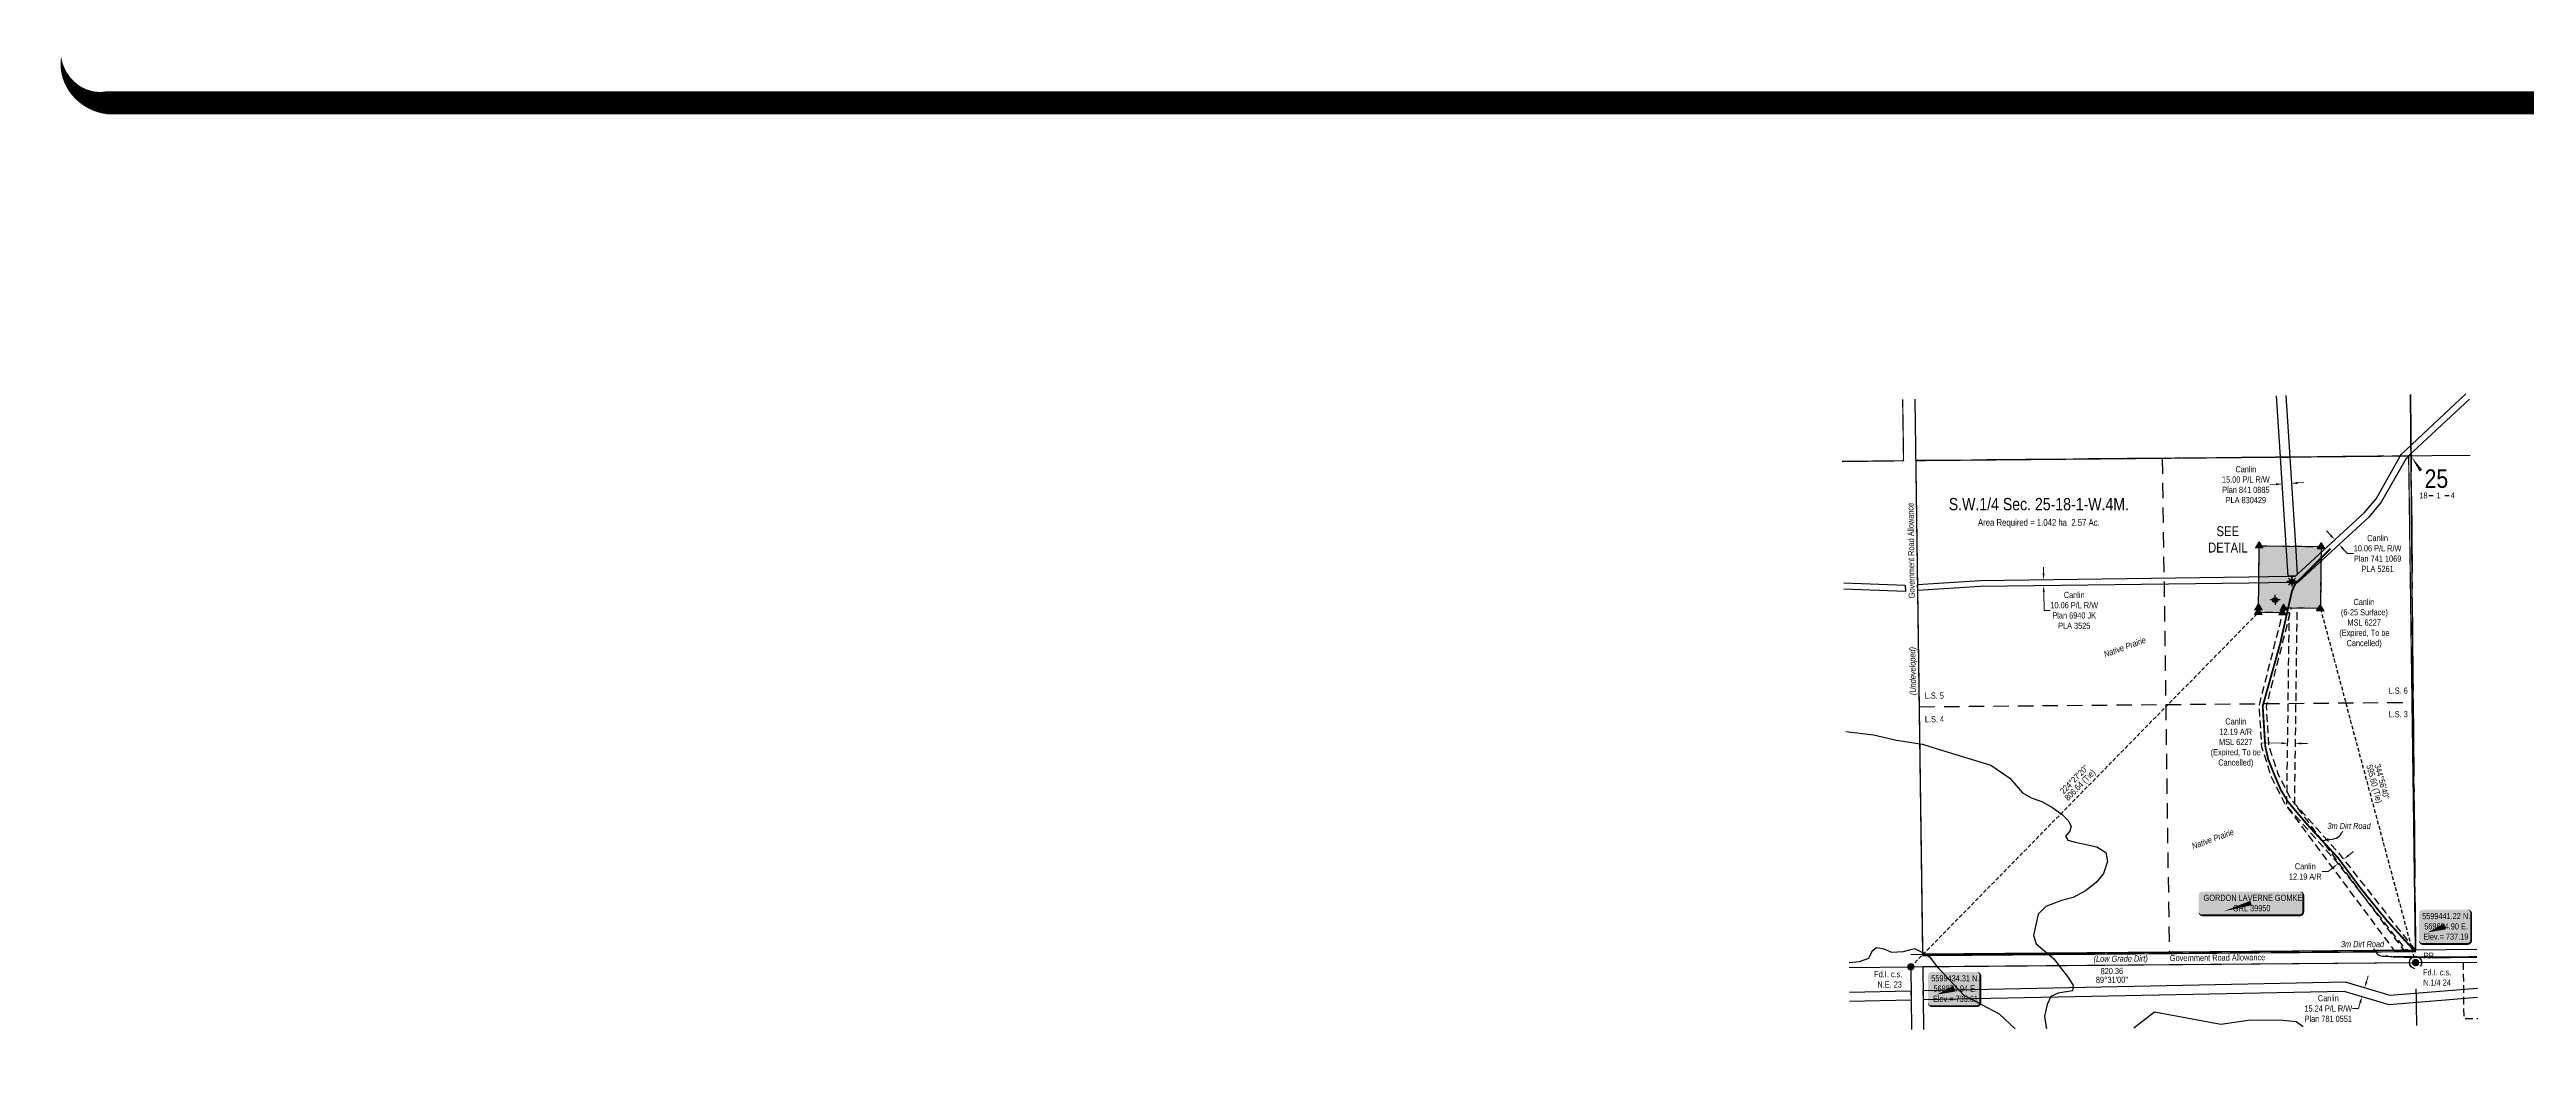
# Model space of a CAD drawing. Extents: x 565851 to 573748, y 5599310 to 5604114.
# Drawn here: x 565851 to 569875, y 5599310 to 5600924 of the extents above; entities that cross this region are included whole.
import ezdxf
from ezdxf.enums import TextEntityAlignment as Align

# ---------------------------------------------------------------- set-up
doc = ezdxf.new("R2010")
doc.units = 0
doc.header["$LTSCALE"] = 5
doc.header["$PDSIZE"] = 0.5
for name, pattern in [('foc-ACCESSROAD', [3.75, 2.5, -1.25]), ('foc-LSD', [8, 5, -3]), ('foc-QUARTERLINE', [33, 25, -3, 2, -3]), ('foc-TIELINE', [1.875, 1.25, -0.625])]:
    doc.linetypes.add(name, pattern=pattern)
doc.layers.get('Defpoints').update_dxf_attribs({"color": 9})
for name, color, linetype in [('10', 1, 'Continuous'), ('35', 37, 'Continuous'), ('9', 3, 'Continuous'), ('AS-FENCE', 48, 'foc-FENCE'), ('AS-OWNER', 7, 'Continuous'), ('AS-ROADS', 254, 'Continuous'), ('AS-SYMBOL', 7, 'Continuous'), ('C-CLOSURE', 7, 'Continuous'), ('C-RW', 13, 'Continuous'), ('C-SYMBOL', 7, 'Continuous'), ('C-WS', 13, 'foc-ACCESSROAD'), ('C-WS-S', 8, 'Continuous'), ('DETAIL-T', 7, 'Continuous'), ('F-WS-S', 8, 'Continuous'), ('GRL', 7, 'Continuous'), ('L-AREAREQUIRED', 7, 'Continuous'), ('L-BD', 7, 'Continuous'), ('L-MON', 1, 'Continuous'), ('L-ROAD-T', 7, 'Continuous'), ('L-SECLBL', 7, 'Continuous'), ('L-SECQ', 8, 'foc-QUARTERLINE'), ('L-SECTION-LSD', 7, 'foc-LSD'), ('L-TIE', 7, 'foc-TIELINE'), ('P-PROPOSED', 10, 'Continuous'), ('P-PROPOSED-H', 21, 'Continuous'), ('T-WATER', 160, 'Continuous')]:
    doc.layers.add(name, color=color, linetype=linetype)
for name, color, linetype, lineweight in [('AS-GENERAL', 48, 'Continuous', 18), ('C-AR-T', 13, 'Continuous', 9), ('C-RW-T', 13, 'Continuous', 9), ('C-WS-T', 13, 'Continuous', 9), ('T-TEXT', 48, 'Continuous', 18)]:
    doc.layers.add(name, color=color, linetype=linetype, lineweight=lineweight)
doc.layers.add('AS-PIPE-AG', color=7, linetype='Continuous', true_color=0x7d00fa)
doc.layers.add('oil_and_gas_wells_pt', color=7, linetype='Continuous', true_color=0xcd7e37)
doc.layers.add('DISCLAIMER', color=7, linetype='Continuous', plot=False)
doc.styles.add('100L', font='ARIALN.TTF', dxfattribs={"height": 11})
doc.styles.add('175L', font='ARIALN.TTF', dxfattribs={"height": 20})
doc.styles.add('80', font='ARIALN.TTF', dxfattribs={"height": 10})
doc.styles.add('80CG', font='ARIALN.TTF', dxfattribs={"height": 10})
doc.styles.add('80L', font='ARIALN.TTF', dxfattribs={"height": 10})
doc.styles.add('80LS', font='ARIALNI.TTF', dxfattribs={"height": 10})
doc.styles.add('foc-LtypeFont', font='ARIALN.TTF', dxfattribs={"height": 7.35})
doc.styles.add('SIMPLEX', font='ARIALN.TTF')
doc.linetypes.add('foc-FENCE', pattern='A,10,-1,["X",foc-LtypeFont,S=0.2,R=0,X=-0.625,Y=-0.75],-1.24', length=12.24)
doc.linetypes.add('foc-FENCE-NOLINE', pattern='A,0,-6,["X",foc-LtypeFont,S=0.2,R=0,X=-0.625,Y=-0.75],-6.24', length=12.24)
doc.dimstyles.new('Compass 5 000', dxfattribs={"dimscale": 5, "dimtxt": 9, "dimasz": 2, "dimexe": 0.2, "dimexo": 0.0625, "dimgap": 0.5, "dimtad": 0, "dimtih": 1, "dimtoh": 1, "dimzin": 0, "dimdsep": 46, "dimtxsty": '80CG', "dimcen": 0.1, "dimse1": 1, "dimse2": 1, "dimclrd": 256, "dimclrt": 256, "dimaunit": 1, "dimadec": 4, "dimazin": 0, "dimtfac": 0.06, "dimtofl": 0, "dimtmove": 0, "dimatfit": 1, "dimfxl": 0.2, "dimtolj": 1, "dimtzin": 0, "dimlwd": -1, "dimarcsym": 0})

# ---------------------------------------------------------------- blocks, each defined once
blk = doc.blocks.new('L-SECLBL')
at = {"layer": '9', "color": 7}
for p, q in [((-5.1, -27.8), (-12.3, -27.8)), ((20.7, -27.8), (13.5, -27.8))]:
    blk.add_line(p, q, dxfattribs=at)
at = {"layer": '10', "color": 2, "style": 'SIMPLEX'}
blk.add_attdef('SEC', text='', height=30, dxfattribs=at).set_placement((0, 0), align=Align.MIDDLE)
at = {"layer": '10', "color": 5, "style": '80L'}
blk.add_attdef('TWP', text='', height=9.5, dxfattribs=at).set_placement((-14.4, -27.4), align=Align.MIDDLE_RIGHT)
blk.add_attdef('RGE', text='', height=9.5, dxfattribs=at).set_placement((3.6, -27.4), align=Align.MIDDLE_CENTER)
blk.add_attdef('MER', text='', height=9.5, dxfattribs=at).set_placement((23.2, -27.4), align=Align.MIDDLE_LEFT)
blk = doc.blocks.new('*U415')
h = blk.add_hatch(color=59)
edge = h.paths.add_edge_path()
edge.add_line((-79, -20), (79, -20))
edge.add_arc((79, -14), 6, 270, 360)
edge.add_line((85, -14), (85, 12.5))
edge.add_arc((79, 12.5), 6, 0, 90)
edge.add_line((79, 18.5), (-79, 18.5))
edge.add_arc((-79, 12.5), 6, 90, 180)
edge.add_line((-85, 12.5), (-85, -14))
edge.add_arc((-79, -14), 6, 180, 270)
at = {"color": 1, "flags": 128}
blk.add_lwpolyline([(-79, -20, 3, 3, 0), (79, -20, 3, 3, 0.414214), (85, -14, 3, 3, 0), (85, 12.5, 3, 0, 0.414214), (79, 18.5, 0, 0, 0), (-79, 18.5, 0, 0, 0.414214), (-85, 12.5, 0, 0, 0), (-85, -14, 0, 3, 0.414214)], format="xyseb", close=True, dxfattribs=at)
blk.add_lwpolyline([(-44.4, -13.5, 0, 7.5, 0), (0, 0, 0, 0, 0)], format="xyseb", dxfattribs=at)
at = {"color": 1, "style": '80'}
blk.add_attdef('ENTER_TEXT_001', (-36, -5), '', height=10, dxfattribs=at)
blk = doc.blocks.new('GABD')
for p, q in [((-0.81, 0), (-1.62, 0)), ((0, 0.81), (0, 1.62)), ((1.62, 0), (0.81, 0)), ((0, -0.81), (0, -1.62))]:
    blk.add_line(p, q)
blk.add_circle((0, 0), 0.8)
blk = doc.blocks.new('*D418')
at = {"layer": 'C-RW-T', "transparency": 16777216}
for p, q in [((569468.3, 5600217.7), (569458.3, 5600217.1)), ((569503.2, 5600220), (569513.2, 5600220.6))]:
    blk.add_line(p, q, dxfattribs=at)
for points in [[(569468.2, 5600219.4), (569468.4, 5600216.1), (569478.3, 5600218.4)], [(569503.1, 5600221.6), (569503.3, 5600218.3), (569493.3, 5600219.3)]]:
    blk.add_solid(points, dxfattribs=at)
at = {"layer": 'Defpoints', "color": 0, "transparency": 16777216}
for p in [(569477.8, 5600225.9), (569478.3, 5600218.4), (569492.8, 5600226.9)]:
    blk.add_point(p, dxfattribs=at)
at = {"layer": 'C-RW-T', "transparency": 16777216, "insert": (569419.2, 5600217.1), "char_height": 10, "attachment_point": 5, "style": '80CG'}
blk.add_mtext('\\A1;Canlin\\P15.00 P/L R/W\\PPlan 841 0885\\PPLA 830429', dxfattribs=at)
blk = doc.blocks.new('*D419')
at = {"layer": 'C-RW-T', "transparency": 16777216}
for p, q in [((569090.5, 5600073), (569090.4, 5600083)), ((569090.9, 5600043), (569091.3, 5600013.1)), ((569091.3, 5600013.1), (569101.3, 5600013.1))]:
    blk.add_line(p, q, dxfattribs=at)
for points in [[(569092.2, 5600073.1), (569088.8, 5600073), (569090.6, 5600063)], [(569092.6, 5600043), (569089.2, 5600043), (569090.8, 5600053)]]:
    blk.add_solid(points, dxfattribs=at)
at = {"layer": 'Defpoints', "color": 0, "transparency": 16777216}
for p in [(569090.8, 5600053), (569138, 5600063.7), (569138.1, 5600053.6)]:
    blk.add_point(p, dxfattribs=at)
at = {"layer": 'C-RW-T', "transparency": 16777216, "insert": (569140.4, 5600013.1), "char_height": 10, "attachment_point": 5, "style": '80CG'}
blk.add_mtext('\\A1;Canlin\\P10.06 P/L R/W\\PPlan 6940 JK\\PPLA 3525', dxfattribs=at)
blk = doc.blocks.new('*D420')
at = {"layer": 'C-RW-T', "transparency": 16777216}
for p, q in [((569557, 5600134.9), (569550.3, 5600142.2)), ((569577.4, 5600112.7), (569584.1, 5600105.4)), ((569584.1, 5600105.4), (569594.1, 5600105.4))]:
    blk.add_line(p, q, dxfattribs=at)
for points in [[(569558.3, 5600136), (569555.8, 5600133.7), (569563.8, 5600127.5)], [(569578.6, 5600113.8), (569576.1, 5600111.6), (569570.6, 5600120.1)]]:
    blk.add_solid(points, dxfattribs=at)
at = {"layer": 'Defpoints', "color": 0, "transparency": 16777216}
for p in [(569550.1, 5600114.9), (569557, 5600107.5), (569570.6, 5600120.1)]:
    blk.add_point(p, dxfattribs=at)
at = {"layer": 'C-RW-T', "transparency": 16777216, "insert": (569633.2, 5600105.4), "char_height": 10, "attachment_point": 5, "style": '80CG'}
blk.add_mtext('\\A1;Canlin\\P10.06 P/L R/W\\PPlan 741 1069\\PPLA 5261', dxfattribs=at)
blk = doc.blocks.new('*D421')
at = {"layer": 'C-RW-T', "transparency": 16777216}
for p, q in [((569615.1, 5599410), (569617.9, 5599419.5)), ((569605, 5599376.2), (569602.2, 5599366.6)), ((569602.2, 5599366.6), (569592.2, 5599366.6))]:
    blk.add_line(p, q, dxfattribs=at)
for points in [[(569613.5, 5599410.4), (569616.7, 5599409.5), (569612.2, 5599400.4)], [(569603.4, 5599376.7), (569606.6, 5599375.7), (569607.9, 5599385.8)]]:
    blk.add_solid(points, dxfattribs=at)
at = {"layer": 'Defpoints', "color": 0, "transparency": 16777216}
for p in [(569607.9, 5599385.8), (569616.9, 5599383.1), (569621.3, 5599397.7)]:
    blk.add_point(p, dxfattribs=at)
at = {"layer": 'C-RW-T', "transparency": 16777216, "insert": (569553.1, 5599366.6), "char_height": 10, "attachment_point": 5, "style": '80CG'}
blk.add_mtext('\\A1;Canlin\\P15.24 P/L R/W\\PPlan 781 0551', dxfattribs=at)
blk = doc.blocks.new('fdia')
at = {"color": 255, "const_width": 1}
blk.add_lwpolyline([(-0.5, 0, 1), (0.5, 0, 1)], format="xyb", close=True, dxfattribs=at)
blk = doc.blocks.new('Fdiaa')
blk.add_blockref('fdia', (0, 0))
blk = doc.blocks.new('fdib')
at = {"color": 1, "const_width": 1.6}
blk.add_lwpolyline([(-0.4, 0, 1), (0.4, 0, 1)], format="xyb", close=True, dxfattribs=at)
at = {"color": 1}
blk.add_circle((0, 0), 0.8, dxfattribs=at)
blk = doc.blocks.new('Fdibb')
blk.add_blockref('fdib', (0, 0))
blk = doc.blocks.new('fdicc')
for name in ['Fdibb', 'Fdiaa']:
    blk.add_blockref(name, (0, 0))
blk = doc.blocks.new('FDI')
blk.add_blockref('fdicc', (0, 0))
blk = doc.blocks.new('TRIA')
blk.add_hatch(color=255).paths.add_polyline_path([(-0.04, 1.52), (-1.47, -0.87), (1.39, -0.87)])
blk = doc.blocks.new('TRIAA')
blk.add_blockref('TRIA', (0, 0))
blk = doc.blocks.new('TRIB')
at = {"color": 1}
blk.add_lwpolyline([(-1.12, -0.67), (-0.04, 1.13), (1.04, -0.67)], close=True, dxfattribs=at)
blk = doc.blocks.new('TRIBB')
blk.add_blockref('TRIB', (0, 0))
blk = doc.blocks.new('TRICC')
for name in ['TRIAA', 'TRIBB']:
    blk.add_blockref(name, (0, 0))
blk = doc.blocks.new('plspike')
blk.add_blockref('TRICC', (0, 0))
blk = doc.blocks.new('GAS')
h = blk.add_hatch(color=255)
h.dxf.hatch_style = 1
edge = h.paths.add_edge_path()
edge.add_arc((0, 0), 0.9, 0, 360)
for p, q in [((-0.81, 0), (-1.62, 0)), ((-0.57, 0.57), (-1.14, 1.14)), ((0, 0.81), (0, 1.62)), ((0.57, 0.57), (1.14, 1.14)), ((1.62, 0), (0.81, 0)), ((-0.57, -0.57), (-1.14, -1.14)), ((0, -0.81), (0, -1.62)), ((1.14, -1.14), (0.57, -0.57))]:
    blk.add_line(p, q)
blk.add_circle((0, 0), 0.8)
blk = doc.blocks.new('PIG')
h = blk.add_hatch(color=255)
h.dxf.hatch_style = 1
edge = h.paths.add_edge_path()
edge.add_arc((0, 0), 0.85, 0, 360)
at = {"layer": 'AS-SYMBOL'}
h = blk.add_hatch(color=13, dxfattribs=at)
h.dxf.hatch_style = 1
h.paths.add_polyline_path([(-0.1, 0, 1), (-0.55, 0, 1)])
h = blk.add_hatch(color=13, dxfattribs=at)
h.dxf.hatch_style = 1
h.paths.add_polyline_path([(0.1, 0, 1), (0.55, 0, 1)])
at = {"layer": 'AS-SYMBOL', "color": 13}
for centre, radius in [((0, 0), 0.75), ((-0.33, 0), 0.225), ((0.33, 0), 0.225)]:
    blk.add_circle(centre, radius, dxfattribs=at)
blk = doc.blocks.new('RISER')
h = blk.add_hatch(color=255)
h.dxf.hatch_style = 1
edge = h.paths.add_edge_path()
edge.add_arc((0, 0), 0.7, 0, 360)
blk.add_hatch(color=13).paths.add_polyline_path([(0.58, -0.15), (-0.58, -0.15, 0.774597)])
at = {"color": 13}
blk.add_line((-0.58, -0.15), (0.58, -0.15), dxfattribs=at)
blk.add_circle((0, 0), 0.6, dxfattribs=at)
blk = doc.blocks.new('*D422')
at = {"layer": 'C-AR-T', "transparency": 16777216}
for p, q in [((569477.1, 5599797.5), (569443.9, 5599797.9)), ((569509.3, 5599797.1), (569519.3, 5599796.9))]:
    blk.add_line(p, q, dxfattribs=at)
for points in [[(569477.1, 5599799.1), (569477.1, 5599795.8), (569487.1, 5599797.3)], [(569509.3, 5599798.7), (569509.2, 5599795.4), (569499.3, 5599797.2)]]:
    blk.add_solid(points, dxfattribs=at)
at = {"layer": 'Defpoints', "color": 0, "transparency": 16777216}
for p in [(569488.2, 5599881.1), (569500.4, 5599880.9), (569499.3, 5599797.2)]:
    blk.add_point(p, dxfattribs=at)
at = {"layer": 'C-AR-T', "transparency": 16777216, "insert": (569402.8, 5599797.9), "char_height": 10, "attachment_point": 5, "style": '80CG'}
blk.add_mtext('\\A1;Canlin\\P12.19 A/R\\PMSL 6227\\P(Expired, To be\\PCancelled)', dxfattribs=at)
blk = doc.blocks.new('*U423')
at = {"layer": '35', "color": 3}
blk.add_circle((0, 0), 10, dxfattribs=at)
at = {"layer": '35', "color": 3, "style": '80'}
blk.add_attdef('RP_001', (12.9, 6.2), '', height=10, dxfattribs=at)
blk = doc.blocks.new('*D429')
at = {"layer": 'C-AR-T', "transparency": 16777216}
for p, q in [((569586.2, 5599615.3), (569594, 5599621.5)), ((569552.9, 5599589.1), (569542.9, 5599589.1)), ((569560.9, 5599595.4), (569552.9, 5599589.1))]:
    blk.add_line(p, q, dxfattribs=at)
for points in [[(569585.1, 5599616.6), (569587.2, 5599614), (569578.3, 5599609.1)], [(569559.8, 5599596.7), (569561.9, 5599594.1), (569568.7, 5599601.6)]]:
    blk.add_solid(points, dxfattribs=at)
at = {"layer": 'Defpoints', "color": 0, "transparency": 16777216}
for p in [(569578.3, 5599609.1), (569600.9, 5599560.7), (569610.5, 5599568.3)]:
    blk.add_point(p, dxfattribs=at)
at = {"layer": 'C-AR-T', "transparency": 16777216, "insert": (569515.7, 5599589.1), "char_height": 10, "attachment_point": 5, "style": '80CG'}
blk.add_mtext('\\A1;Canlin\\P12.19 A/R', dxfattribs=at)
blk = doc.blocks.new('*U432')
h = blk.add_hatch(color=254)
edge = h.paths.add_edge_path()
edge.add_line((-36.5, -28.5), (36.5, -28.5))
edge.add_arc((36.5, -22.5), 6, 270, 360)
edge.add_line((42.5, -22.5), (42.5, 21))
edge.add_arc((36.5, 21), 6, 0, 90)
edge.add_line((36.5, 27), (-36.5, 27))
edge.add_arc((-36.5, 21), 6, 90, 180)
edge.add_line((-42.5, 21), (-42.5, -22.5))
edge.add_arc((-36.5, -22.5), 6, 180, 270)
at = {"color": 1, "flags": 128}
blk.add_lwpolyline([(-36.5, -28.5, 3, 3, 0), (36.5, -28.5, 3, 3, 0.414214), (42.5, -22.5, 3, 3, 0), (42.5, 21, 3, 0, 0.414214), (36.5, 27, 0, 0, 0), (-36.5, 27, 0, 0, 0.414214), (-42.5, 21, 0, 0, 0), (-42.5, -22.5, 0, 3, 0.414214)], format="xyseb", close=True, dxfattribs=at)
blk.add_lwpolyline([(-28.2, -9.7, 0, 10, 0), (0, 0, 5, 5, 0)], format="xyseb", dxfattribs=at)
at = {"color": 1, "style": '80'}
blk.add_attdef('ENTER_TEXT_001', (-36, -5), '', height=10, dxfattribs=at)
blk = doc.blocks.new('Disclaimer_Legal')
at = {"layer": 'DISCLAIMER', "color": 254, "flags": 128}
blk.add_lwpolyline([(-3612.9, -1104.6, 37.5, 37.5, 0), (4096.1, -1104.6, 37.5, 37.5, 0.414214), (4171.1, -1029.6, 37.5, 37.5, 0), (4171.1, 2078.7, 37.5, 0, 0.414214), (4096.1, 2153.7, 0, 0, 0), (-3612.9, 2153.7, 0, 0, 0.414214), (-3687.9, 2078.7, 0, 0, 0), (-3687.9, -1029.6, 0, 37.5, 0.414214)], format="xyseb", close=True, dxfattribs=at)

msp = doc.modelspace()

# ---------------------------------------------------------------- hatches: boundary and pattern name
at = {"layer": 'P-PROPOSED-H'}
h = msp.add_hatch(color=256, dxfattribs=at)
h.dxf.hatch_style = 1
h.paths.add_polyline_path([(569540.257, 5600016.115), (569480.799, 5600016.892), (569478.862, 5600009.309), (569439.625, 5600009.816), (569441.029, 5600117.964), (569541.569, 5600116.651)])

# ---------------------------------------------------------------- linework, layer by layer
at = {"layer": 'AS-FENCE', "linetype": 'foc-FENCE-NOLINE', "flags": 128}
for points in [[(568774.634, 5599433.245), (568874.772, 5599434.546), (568876.178, 5599332.322)], [(568896.286, 5599332.485), (568894.88, 5599434.709), (569694.902, 5599441.223), (569794.663, 5599442.107)], [(569694.902, 5599441.223), (569696.338, 5599338.999)]]:
    msp.add_lwpolyline(points, dxfattribs=at)
at = {"layer": 'AS-GENERAL', "const_width": 1, "flags": 128}
msp.add_lwpolyline([(569687.059, 5599461.574), (569694.75, 5599461.694)], dxfattribs=at)
at = {"layer": 'AS-PIPE-AG', "flags": 128}
for points in [[(569494.18, 5600059.756), (569494.55, 5600059.852), (569494.577, 5600061.315), (569494.2, 5600061.312), (569494.164, 5600060.401)], [(569494.568, 5600059.839), (569494.564, 5600058.671), (569495.301, 5600058.686), (569495.137, 5600059.607)]]:
    msp.add_lwpolyline(points, dxfattribs=at)
at = {"layer": 'AS-ROADS', "const_width": 2.999, "flags": 128}
for points in [[(569691.197, 5599462.336), (569648.329, 5599509.375), (569606.997, 5599560.18), (569568.768, 5599611.362), (569517.723, 5599666.752), (569487.473, 5599702.5), (569475.861, 5599721.727), (569465.918, 5599745.204), (569455.51, 5599771.278), (569450.683, 5599792.525), (569446.566, 5599857.773), (569475.141, 5599959.728), (569493.984, 5600043.996), (569499.326, 5600056.008), (569556.561, 5600113.155)], [(569657.922, 5599450.689), (569729.151, 5599449.715), (569794.553, 5599450.247)]]:
    msp.add_lwpolyline(points, dxfattribs=at)
at = {"layer": 'C-RW', "flags": 128}
for points in [[(569484.185, 5600361.746), (569490.537, 5600261.949), (569475.521, 5600261.806), (569469.168, 5600361.606)], [(569782.32, 5600355.991), (569683.601, 5600263.776), (569669.995, 5600263.666), (569671.376, 5600266.118), (569776.671, 5600364.475)], [(568765.941, 5600057.591), (568865.955, 5600053.946), (568866.096, 5600043.884), (568766.081, 5600047.526)], [(569795.44, 5599384.571), (569651.739, 5599372.704), (569578.624, 5599394.499), (568895.431, 5599380.553), (568895.224, 5599395.785), (569580.694, 5599409.776), (569653.34, 5599388.12), (569795.234, 5599399.84)], [(568775.188, 5599393.446), (568875.12, 5599395.377), (568875.329, 5599380.146), (568775.4, 5599378.214)]]:
    msp.add_lwpolyline(points, dxfattribs=at)
at = {"layer": 'C-RW'}
for points in [[(569502.671, 5600071.345), (569499.588, 5600068.513), (569493.853, 5600068.438), (569487.836, 5600068.356), (569485.198, 5600109.8), (569475.521, 5600261.806), (569490.537, 5600261.949), (569500.211, 5600109.992), (569502.671, 5600071.345)], [(569524.554, 5600077.788), (569503.565, 5600058.514), (569493.991, 5600058.385), (569493.853, 5600068.438), (569499.588, 5600068.513), (569502.671, 5600071.345), (569524.381, 5600091.282), (569611.508, 5600171.293), (569630.915, 5600194.296), (569669.995, 5600263.666), (569683.655, 5600263.797), (569679.375, 5600259.829), (569639.213, 5600188.536), (569618.783, 5600164.321), (569524.554, 5600077.788)], [(568886.188, 5600045.164), (568886.048, 5600055.227), (568987.357, 5600061.672), (569424.2, 5600067.504), (569487.836, 5600068.356), (569493.853, 5600068.438), (569493.991, 5600058.385), (569488.474, 5600058.359), (569424.327, 5600057.494), (568987.748, 5600051.628), (568886.188, 5600045.164)]]:
    msp.add_lwpolyline(points, close=True, dxfattribs=at)
at = {"layer": 'C-WS', "flags": 128}
msp.add_lwpolyline([(569541.073, 5600084.143), (569540.185, 5600016.184), (569502.129, 5600016.681), (569497.983, 5599699.193), (569675.607, 5599461.172), (569660.497, 5599461.054), (569485.75, 5599695.22), (569489.852, 5600009.229), (569439.618, 5600009.885), (569440.356, 5600066.442), (569440.487, 5600076.452), (569441.029, 5600117.964), (569502.556, 5600117.16), (569517.568, 5600116.964), (569541.497, 5600116.652), (569541.248, 5600097.637), (569541.073, 5600084.143)], close=True, dxfattribs=at)
msp.add_lwpolyline([(569772.28, 5599441.909), (569773.09, 5599350.473), (569795.898, 5599350.663)], dxfattribs=at)
at = {"layer": 'Defpoints', "color": 2}
msp.add_line((569439.626, 5600009.816), (569439.724, 5600017.428), dxfattribs=at)
at = {"layer": 'Defpoints', "color": 6}
for p, q in [((569478.862, 5600009.309), (569480.799, 5600016.893)), ((568874.769, 5599454.416), (569694.728, 5599461.333)), ((568874.939, 5599434.306), (569694.902, 5599441.223)), ((569694.902, 5599441.223), (569794.663, 5599442.107))]:
    msp.add_line(p, q, dxfattribs=at)
at = {"layer": 'GRL', "color": 30, "const_width": 2}
msp.add_lwpolyline([(568861.701, 5600355.938), (568863.143, 5600255.99), (568763.197, 5600254.696)], dxfattribs=at)
msp.add_lwpolyline([(569683.655, 5600263.797), (569694.472, 5599459.049), (569674.807, 5599458.888), (569659.406, 5599458.761), (568894.44, 5599452.536), (568886.188, 5600045.164), (568886.048, 5600055.227), (568883.249, 5600256.181), (569475.521, 5600261.805), (569490.537, 5600261.949), (569669.995, 5600263.666), (569683.655, 5600263.797)], close=True, dxfattribs=at)
at = {"layer": 'L-MON', "color": 5, "flags": 128}
msp.add_lwpolyline([(569682.564, 5599460.837), (569680.873, 5599462.85)], dxfattribs=at)
at = {"layer": 'L-SECLBL', "flags": 128}
msp.add_lwpolyline([(569687.415, 5600263.834, 0, 5, 0), (569703.511, 5600239.895, 0, 0, 0)], format="xyseb", dxfattribs=at)
at = {"layer": 'L-SECQ'}
for p, q in [((569686.507, 5600363.634), (569694.719, 5599461.333)), ((568863.143, 5600255.99), (568763.197, 5600254.7)), ((569783.552, 5600264.749), (568883.249, 5600256.182)), ((569694.902, 5599441.223), (569696.338, 5599338.999))]:
    msp.add_line(p, q, dxfattribs=at)
at = {"layer": 'L-SECTION-LSD'}
for p, q in [((569283.449, 5600259.99), (569294.616, 5599458.073)), ((568889.004, 5599856.638), (569691.056, 5599863.865))]:
    msp.add_line(p, q, dxfattribs=at)
at = {"layer": 'oil_and_gas_wells_pt'}
for p in [(569489.708, 5600059.485), (569467.284, 5600024.379)]:
    msp.add_point(p, dxfattribs=at)
at = {"layer": 'P-PROPOSED'}
msp.add_lwpolyline([(569540.257, 5600016.115), (569480.799, 5600016.892), (569478.862, 5600009.309), (569439.625, 5600009.816), (569441.029, 5600117.964), (569541.569, 5600116.651)], close=True, dxfattribs=at)
at = {"layer": 'T-WATER'}
for points in [[(568769.298, 5599816.519), (568814.066, 5599811.198), (568851.944, 5599802.438), (568869.664, 5599799.56), (568889.83, 5599796.283), (568893.714, 5599795.652), (568923.307, 5599786.74), (569004.996, 5599762.017), (569035.643, 5599740.849), (569056.469, 5599716.933), (569070.31, 5599708.56), (569087.775, 5599702.633), (569104.279, 5599693.762), (569120.439, 5599682.219), (569130.52, 5599671.861), (569135.427, 5599662.785), (569133.46, 5599654.349), (569126.432, 5599646.594), (569130.01, 5599639.858), (569141.651, 5599636.611), (569177.229, 5599629.372), (569191.872, 5599619.732), (569194.6, 5599605.549), (569188.048, 5599585.723), (569176.166, 5599571.096), (569158.51, 5599557.931), (569138.453, 5599546.904), (569119.734, 5599541.796), (569094.37, 5599532.199), (569081.596, 5599519.886), (569074.121, 5599485.235), (569078.557, 5599471.673), (569099.54, 5599453.722), (569107.162, 5599447.201), (569117.685, 5599433.752), (569131.116, 5599416.59), (569138.472, 5599403.869), (569137.544, 5599395.215), (569114.254, 5599391.487), (569102.429, 5599386.023), (569096.517, 5599372.917), (569092.304, 5599354.268), (569094.881, 5599335.886), (569095.829, 5599334.11)], [(569044.632, 5599333.693), (569018.824, 5599357.343), (568961.622, 5599387.8), (568920.085, 5599432.138), (568917.776, 5599434.602), (568908.483, 5599447.461), (568901.851, 5599452.107), (568894.518, 5599457.225), (568881.376, 5599463.561), (568874.332, 5599461.837), (568862.382, 5599458.913), (568843.959, 5599457.848), (568831.546, 5599462.958), (568819.371, 5599465.188), (568811.699, 5599458.979), (568807.948, 5599451.001), (568806.366, 5599447.639), (568791.246, 5599442.417), (568774.526, 5599441.007)], [(569237.448, 5599335.263), (569270.736, 5599361.043), (569378.517, 5599341.509), (569426.841, 5599348.234), (569479.015, 5599347.911), (569501.1, 5599345.557), (569512.032, 5599337.499)]]:
    msp.add_lwpolyline(points, dxfattribs=at)

# ---------------------------------------------------------------- block references
at = {"layer": '35', "color": 6, "xscale": 0.99954656, "yscale": 0.99954656, "zscale": 0.99954656}
msp.add_blockref('*U423', (569694.902, 5599441.223), dxfattribs=at).add_auto_attribs({'RP_001': 'RP'})
at = {"layer": 'AS-OWNER'}
ref = msp.add_blockref('*U415', (569427.53, 5599537.948), dxfattribs=at)
ref.add_attrib('ENTER_TEXT_001', 'GORDON LAVERNE GOMKE', (569350.5, 5599541.366), dxfattribs={"layer": '0', "color": 1, "height": 10, "style": '80'})
ref.add_attrib('ENTER_TEXT_002', 'GRL 39950', (569398.198, 5599524.522), dxfattribs={"layer": '0', "color": 1, "height": 10, "style": '80'})
at = {"layer": 'AS-SYMBOL', "xscale": 5.000000000000007, "yscale": 5.000000000000007, "zscale": 5.000000000000007}
for name, p in [('RISER', (569494.088, 5600060.439)), ('PIG', (569495.21, 5600059.724)), ('RISER', (569494.622, 5600058.704)), ('RISER', (569495.071, 5600059.093)), ('RISER', (569495.235, 5600058.68)), ('RISER', (569466.408, 5600030.697))]:
    msp.add_blockref(name, p, dxfattribs=at)
at = {"layer": 'C-CLOSURE'}
msp.add_blockref('Disclaimer_Legal', (569558.023, 5601941.873), dxfattribs=at)
at = {"layer": 'C-WS-S', "xscale": 5.000000000000007, "yscale": 5.000000000000007, "zscale": 5.000000000000007}
msp.add_blockref('GAS', (569494.015, 5600059.769), dxfattribs=at)
at = {"layer": 'DETAIL-T'}
ref = msp.add_blockref('*U432', (569742.826, 5599499.972), dxfattribs=dict(at, xscale=0.9992201141113222, yscale=0.9992201141113222, zscale=0.9992201141113222))
ref.add_attrib('ENTER_TEXT_001', '5599441.22 N.', (569705.536, 5599511.735), dxfattribs={"layer": '0', "color": 1, "height": 9.9922, "style": '80'})
ref.add_attrib('ENTER_TEXT_002', '569694.90 E.', (569709.033, 5599495.041), dxfattribs={"layer": '0', "color": 1, "height": 9.9922, "style": '80'})
ref.add_attrib('ENTER_TEXT_003', 'Elev.= 737.19', (569707.465, 5599478.346), dxfattribs={"layer": '0', "color": 1, "height": 9.9922, "style": '80'})
ref = msp.add_blockref('*U432', (568945.452, 5599398.99), dxfattribs=dict(at, xscale=0.9992201141113222, yscale=0.9992201141113222, zscale=0.9992201141113222))
ref.add_attrib('ENTER_TEXT_001', '5599434.31 N.', (568908.162, 5599410.754), dxfattribs={"layer": '0', "color": 1, "height": 9.9922, "style": '80'})
ref.add_attrib('ENTER_TEXT_002', '568874.94 E.', (568911.658, 5599394.059), dxfattribs={"layer": '0', "color": 1, "height": 9.9922, "style": '80'})
ref.add_attrib('ENTER_TEXT_003', 'Elev.= 735.61', (568910.892, 5599377.364), dxfattribs={"layer": '0', "color": 1, "height": 9.9922, "style": '80'})
at = {"layer": 'F-WS-S', "xscale": 5.000000000000009, "yscale": 5.000000000000009, "zscale": 5.000000000000009}
msp.add_blockref('GABD', (569466.95, 5600030.015), dxfattribs=at)
at = {"layer": 'L-MON', "xscale": 5.000000000000007, "yscale": 5.000000000000007, "zscale": 5.000000000000007}
for name, p in [('plspike', (569441.029, 5600117.964)), ('plspike', (569541.569, 5600116.651)), ('plspike', (569439.626, 5600009.816)), ('plspike', (569439.724, 5600017.428)), ('plspike', (569478.862, 5600009.309)), ('plspike', (569480.799, 5600016.893)), ('FDI', (568874.939, 5599434.306)), ('FDI', (569694.902, 5599441.223))]:
    msp.add_blockref(name, p, dxfattribs=at)
at = {"layer": 'L-SECLBL', "color": 2}
msp.add_blockref('L-SECLBL', (569728.728, 5600226.98), dxfattribs=at).add_auto_attribs({'SEC': '25', 'TWP': '18', 'RGE': '1', 'MER': '4'})

# ---------------------------------------------------------------- texts
at = {"layer": 'AS-GENERAL', "char_height": 9.99055, "attachment_point": 1, "style": '80L'}
for insert in [(569551.836, 5599668.101), (569573.619, 5599476.244)]:
    msp.add_mtext_dynamic_manual_height_columns('{\\fArial Narrow|b0|i1|c0|p34;3m Dirt Road}', width=68.10196, gutter_width=50, heights=[0], dxfattribs=dict(at, insert=insert))
at = {"layer": 'C-SYMBOL', "color": 3, "style": '175L'}
msp.add_text('S.W.1/4 Sec. 25-18-1-W.4M.', height=19.99093, dxfattribs=at).set_placement((569082.962, 5600169.561), align=Align.BOTTOM_CENTER)
at = {"layer": 'DETAIL-T', "color": 3, "insert": (569389.882, 5600128.324), "char_height": 15.9927, "width": 63.60727, "attachment_point": 5, "style": '80CG'}
msp.add_mtext('SEE\\PDETAIL', dxfattribs=at)
at = {"layer": 'L-AREAREQUIRED', "color": 5, "style": '100L'}
msp.add_text('Area Required = 1.042 ha  2.57 Ac.', height=10.99501, dxfattribs=at).set_placement((569082.962, 5600147.071), align=Align.BOTTOM_CENTER)
at = {"layer": 'L-BD', "style": '80L'}
for s, height, rotation, p in [("224°27'20''", 9.99547, 45.5438, (569140.338, 5599738.687)), ('806.64 (Tie)', 9.99547, 45.5438, (569150.505, 5599728.711)), ('595.60 (Tie)', 9.99547, 285.0611, (569626.713, 5599731.171)), ("344°56'40''", 9.99547, 285.0611, (569640.467, 5599734.872)), ("89°31'00''", 9.9955, 0.4833, (569201.679, 5599413.322)), ('820.36', 9.9955, 0.4833, (569201.559, 5599427.565))]:
    msp.add_text(s, height=height, rotation=rotation, dxfattribs=at).set_placement(p, align=Align.MIDDLE)
at = {"layer": 'L-ROAD-T', "style": '80L'}
for rotation, p in [(90.825088, (568875.347, 5600110.19)), (0.483321, (569373.168, 5599449.244))]:
    msp.add_text('Government Road Allowance', height=9.99547, rotation=rotation, dxfattribs=at).set_placement(p, align=Align.MIDDLE_CENTER)
at = {"layer": 'T-TEXT', "style": '80LS'}
msp.add_text('(Low Grade Dirt)', height=9.99547, rotation=0.483321, dxfattribs=at).set_placement((569215.841, 5599447.59), align=Align.MIDDLE_CENTER)
at = {"layer": 'T-TEXT', "char_height": 9.99055, "attachment_point": 1, "rotation": 20, "style": '80L'}
for insert in [(569187.297, 5599946.035), (569330.221, 5599634.411)]:
    msp.add_mtext_dynamic_manual_height_columns('{\\fArial Narrow|b0|i1|c0|p34;Native Prairie}', width=68.56521, gutter_width=50, heights=[0], dxfattribs=dict(at, insert=insert))

# ---------------------------------------------------------------- dimensions: what is measured, and where the dimension line sits
at = {"layer": 'C-AR-T'}
for base, p1, p2, angle, text, picture, middle in [((569499.262, 5599797.184), (569488.178, 5599881.069), (569500.356, 5599880.91), 359.251733, 'Canlin\\P12.19 A/R\\PMSL 6227\\P(Expired, To be\\PCancelled)', '*D422', (569402.833, 5599797.907)), ((569578.301, 5599609.107), (569600.891, 5599560.747), (569610.461, 5599568.286), 38.231305, 'Canlin\\P12.19 A/R', '*D429', (569515.668, 5599589.135))]:
    dim = msp.add_linear_dim(base=base, p1=p1, p2=p2, angle=angle, text=text, dimstyle='Compass 5 000', dxfattribs=at)
    dim.commit()
    dim.dimension.update_dxf_attribs({"geometry": picture, "text_midpoint": middle, "dimtype": 161})
at = {"layer": 'C-RW-T'}
for p1, p2, distance, text, picture, middle in [((569492.77, 5600226.871), (569477.806, 5600225.919), 7.55, 'Canlin\\P15.00 P/L R/W\\PPlan 841 0885\\PPLA 830429', '*D418', (569419.24, 5600217.114)), ((569621.294, 5599397.673), (569616.943, 5599383.076), -9.471, 'Canlin\\P15.24 P/L R/W\\PPlan 781 0551', '*D421', (569553.067, 5599366.616))]:
    dim = msp.add_aligned_dim(p1=p1, p2=p2, distance=distance, text=text, dimstyle='Compass 5 000', dxfattribs=at)
    dim.commit()
    dim.dimension.update_dxf_attribs({"geometry": picture, "text_midpoint": middle})
for base, p1, p2, angle, text, picture, middle in [((569570.61, 5600120.083), (569550.149, 5600114.946), (569556.951, 5600107.539), 312.561882, 'Canlin\\P10.06 P/L R/W\\PPlan 741 1069\\PPLA 5261', '*D420', (569633.224, 5600105.352)), ((569090.767, 5600053.013), (569137.965, 5600063.684), (569138.1, 5600053.649), 270.770153, 'Canlin\\P10.06 P/L R/W\\PPlan 6940 JK\\PPLA 3525', '*D419', (569140.39, 5600013.073))]:
    dim = msp.add_linear_dim(base=base, p1=p1, p2=p2, angle=angle, text=text, dimstyle='Compass 5 000', dxfattribs=at)
    dim.commit()
    dim.dimension.update_dxf_attribs({"geometry": picture, "text_midpoint": middle, "dimtype": 161})

# ---------------------------------------------------------------- leaders
at = {"layer": 'AS-GENERAL', "path_type": 1}
for points in [[(569543.89, 5599639.193), (569571.426, 5599646.801), (569576.477, 5599654.182)], [(569656.623, 5599450.423), (569634.281, 5599454.044), (569627.236, 5599463.297)]]:
    msp.add_leader(points, dimstyle='Compass 5 000', override={"dimgap": 0.5, "dimtad": 0}, dxfattribs=at)

# ---------------------------------------------------------------- next in the draw order: texts
at = {"layer": 'L-SECTION-LSD', "attachment_point": 1, "style": '100L', "bg_fill": 3, "box_fill_scale": 1.5, "bg_fill_color": 256, "bg_fill_transparency": 0}
for s, width, insert, char_height in [('L.S. 3', 30.37591, (569651.14, 5599849.486), 9.9955), ('\\pi1.999;L.S. 4', 30.53989, (568895.807, 5599841.539), 9.99547)]:
    msp.add_mtext_dynamic_manual_height_columns(s, width=width, gutter_width=55, heights=[0], dxfattribs=dict(at, insert=insert, char_height=char_height))

# ---------------------------------------------------------------- next in the draw order: texts
for s, width, insert, char_height in [('L.S. 6', 30.48313, (569651.14, 5599887.754), 9.9955), ('\\pi1.7716;L.S. 5', 30.40114, (568895.807, 5599879.806), 9.99547)]:
    msp.add_mtext_dynamic_manual_height_columns(s, width=width, gutter_width=55, heights=[0], dxfattribs=dict(at, insert=insert, char_height=char_height))

# ---------------------------------------------------------------- next in the draw order: linework, layer by layer
at = {"layer": 'AS-FENCE', "linetype": 'foc-FENCE-NOLINE', "flags": 128}
for points in [[(569794.391, 5599462.216), (569694.728, 5599461.333), (568894.599, 5599454.815), (568881.807, 5600356.125)], [(569694.719, 5599461.333), (569686.507, 5600363.634)]]:
    msp.add_lwpolyline(points, dxfattribs=at)
at = {"layer": 'C-WS', "flags": 128}
msp.add_lwpolyline([(569480.799, 5600016.893), (569440.426, 5599858.421), (569444.639, 5599791.653), (569460.288, 5599742.888), (569482.515, 5599698.935), (569564.079, 5599607.468), (569679.323, 5599461.203), (569694.719, 5599461.333), (569573.457, 5599615.256), (569492.743, 5599705.687), (569471.586, 5599747.524), (569456.694, 5599793.932), (569452.697, 5599857.274), (569493.32, 5600016.728)], close=True, dxfattribs=at)
at = {"layer": 'L-TIE'}
msp.add_line((568874.939, 5599434.306), (569439.626, 5600009.816), dxfattribs=at)
at = {"layer": 'L-TIE', "flags": 128}
msp.add_lwpolyline([(569540.185, 5600016.184), (569694.902, 5599441.223)], dxfattribs=at)

# ---------------------------------------------------------------- next in the draw order: texts
at = {"layer": 'T-TEXT', "style": '80LS'}
msp.add_text('(Undeveloped)', height=9.99547, rotation=90.825088, dxfattribs=at).set_placement((568877.787, 5599914.529), align=Align.MIDDLE_CENTER)

# ---------------------------------------------------------------- next in the draw order: texts
at = {"layer": 'C-WS-T', "insert": (569565.286, 5600031.707), "char_height": 10.00503, "attachment_point": 1, "style": '80L', "bg_fill": 2}
msp.add_mtext_dynamic_manual_height_columns('\\pi28.751;Canlin\\P\\pi8.3826;(6-25 Surface)\\P\\pi18.893;MSL 6227\\P\\pi5.7312;{\\A1;(Expired, To be\\P\\pi17.548;Cancelled)}', width=88.63631, gutter_width=50, heights=[0], dxfattribs=at)
at = {"layer": 'L-MON', "char_height": 9.99547, "attachment_point": 1, "style": '80L', "bg_fill": 2}
for s, insert in [('\\pi8.2591;Fd.I. c.s.\\P\\pi13.448;N.E. 23', (568807.207, 5599427.334)), ('\\pi8.2591;Fd.I. c.s.\\P\\pi8.3682;N.1/4 24', (569698.796, 5599430.393))]:
    msp.add_mtext_dynamic_manual_height_columns(s, width=50.23872, gutter_width=50, heights=[0], dxfattribs=dict(at, insert=insert))

# ---------------------------------------------------------------- next in the draw order: block references
at = {"layer": 'L-MON', "xscale": 5.000000000000007, "yscale": 5.000000000000007, "zscale": 5.000000000000007}
msp.add_blockref('plspike', (569540.257, 5600016.115), dxfattribs=at)

doc.saveas('drawing.dxf')
